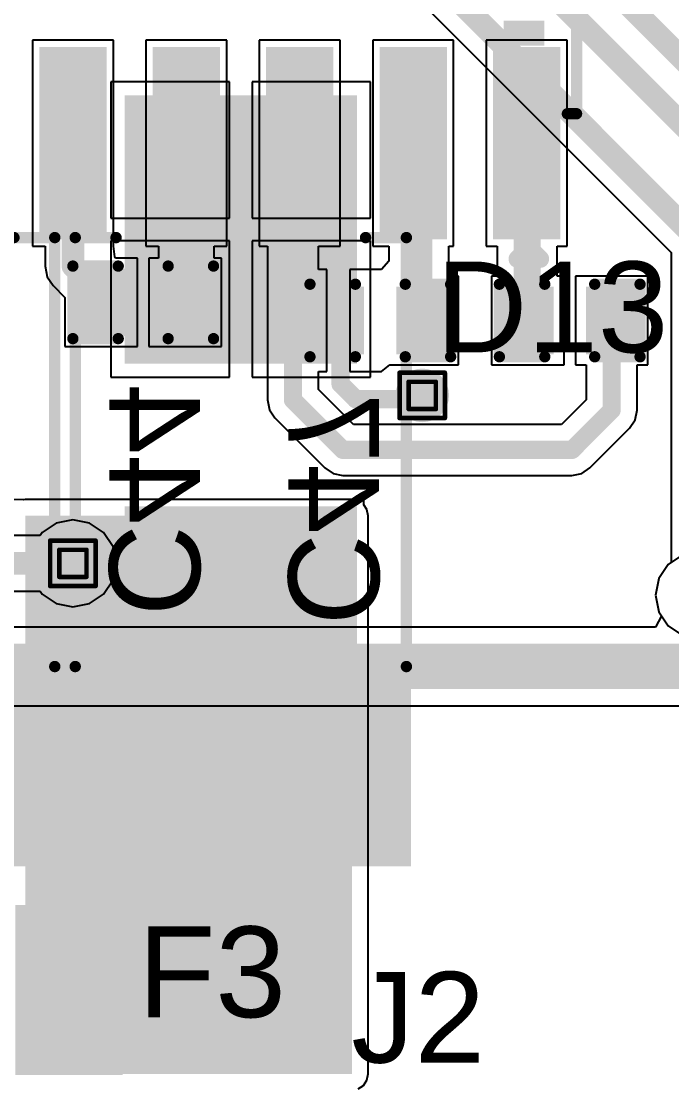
# Model space of a CAD drawing. Header units: inches. Extents: x -8 to 210, y -39 to 109.
# Drawn here: x 25.2 to 32.49, y 12.06 to 23.97 of the extents above; entities that cross this region are included whole.
import ezdxf

# ---------------------------------------------------------------- set-up
doc = ezdxf.new("R2010")
doc.units = ezdxf.units.IN
for name, color, linetype in [('Bottom Layer', 5, 'Continuous'), ('Bottom Overlay', 54, 'Continuous'), ('Bottom Paste', 16, 'Continuous'), ('Bottom Solder', 6, 'Continuous'), ('Drill Drawing', 1, 'Continuous'), ('Top Layer', 1, 'Continuous'), ('Top Overlay', 2, 'Continuous'), ('Top Paste', 8, 'Continuous'), ('Top Solder', 216, 'Continuous'), ('Via Holes', 16, 'Continuous')]:
    doc.layers.add(name, color=color, linetype=linetype)
doc.styles.add('Arial', font='', dxfattribs={"height": 0.2})
doc.styles.get('Arial').set_extended_font_data('Arial')

# ---------------------------------------------------------------- blocks, each defined once
blk = doc.blocks.new('SOIC_16_B_15')
at = {"layer": 'Bottom Layer'}
for points in [[(-3.385, 4.72), (-1.435, 4.72), (-1.435, 4.17), (-3.385, 4.17)], [(1.435, 4.72), (3.385, 4.72), (3.385, 4.17), (1.435, 4.17)], [(-3.385, 3.45), (-1.435, 3.45), (-1.435, 2.9), (-3.385, 2.9)], [(1.435, 3.45), (3.385, 3.45), (3.385, 2.9), (1.435, 2.9)], [(-3.385, 2.18), (-1.435, 2.18), (-1.435, 1.63), (-3.385, 1.63)], [(1.435, 2.18), (3.385, 2.18), (3.385, 1.63), (1.435, 1.63)], [(-3.385, 0.91), (-1.435, 0.91), (-1.435, 0.36), (-3.385, 0.36)], [(1.435, 0.91), (3.385, 0.91), (3.385, 0.36), (1.435, 0.36)], [(-3.385, -0.36), (-1.435, -0.36), (-1.435, -0.91), (-3.385, -0.91)], [(1.435, -0.36), (3.385, -0.36), (3.385, -0.91), (1.435, -0.91)], [(-3.385, -1.63), (-1.435, -1.63), (-1.435, -2.18), (-3.385, -2.18)], [(1.435, -1.63), (3.385, -1.63), (3.385, -2.18), (1.435, -2.18)], [(-3.385, -2.9), (-1.435, -2.9), (-1.435, -3.45), (-3.385, -3.45)], [(1.435, -2.9), (3.385, -2.9), (3.385, -3.45), (1.435, -3.45)], [(-3.385, -4.17), (-1.435, -4.17), (-1.435, -4.72), (-3.385, -4.72)], [(1.435, -4.17), (3.385, -4.17), (3.385, -4.72), (1.435, -4.72)]]:
    blk.add_hatch(color=5, dxfattribs=at).paths.add_polyline_path(points)
at = {"layer": 'Bottom Overlay'}
blk.add_hatch(color=54, dxfattribs=at).paths.add_polyline_path([(-1.317, -4.645), (-1.038, -4.645), (-1.038, -4.188), (-1.317, -4.188)])
at = {"layer": 'Bottom Paste'}
for points in [[(-3.385, 4.72), (-1.435, 4.72), (-1.435, 4.17), (-3.385, 4.17)], [(1.435, 4.72), (3.385, 4.72), (3.385, 4.17), (1.435, 4.17)], [(-3.385, 3.45), (-1.435, 3.45), (-1.435, 2.9), (-3.385, 2.9)], [(1.435, 3.45), (3.385, 3.45), (3.385, 2.9), (1.435, 2.9)], [(-3.385, 2.18), (-1.435, 2.18), (-1.435, 1.63), (-3.385, 1.63)], [(1.435, 2.18), (3.385, 2.18), (3.385, 1.63), (1.435, 1.63)], [(-3.385, 0.91), (-1.435, 0.91), (-1.435, 0.36), (-3.385, 0.36)], [(1.435, 0.91), (3.385, 0.91), (3.385, 0.36), (1.435, 0.36)], [(-3.385, -0.36), (-1.435, -0.36), (-1.435, -0.91), (-3.385, -0.91)], [(1.435, -0.36), (3.385, -0.36), (3.385, -0.91), (1.435, -0.91)], [(-3.385, -1.63), (-1.435, -1.63), (-1.435, -2.18), (-3.385, -2.18)], [(1.435, -1.63), (3.385, -1.63), (3.385, -2.18), (1.435, -2.18)], [(-3.385, -2.9), (-1.435, -2.9), (-1.435, -3.45), (-3.385, -3.45)], [(1.435, -2.9), (3.385, -2.9), (3.385, -3.45), (1.435, -3.45)], [(-3.385, -4.17), (-1.435, -4.17), (-1.435, -4.72), (-3.385, -4.72)], [(1.435, -4.17), (3.385, -4.17), (3.385, -4.72), (1.435, -4.72)]]:
    blk.add_hatch(color=16, dxfattribs=at).paths.add_polyline_path(points)
at = {"layer": 'Bottom Solder'}
for points in [[(-3.487, 4.822), (-1.333, 4.822), (-1.333, 4.068), (-3.487, 4.068)], [(1.333, 4.822), (3.487, 4.822), (3.487, 4.068), (1.333, 4.068)], [(-3.487, 3.552), (-1.333, 3.552), (-1.333, 2.798), (-3.487, 2.798)], [(1.333, 3.552), (3.487, 3.552), (3.487, 2.798), (1.333, 2.798)], [(-3.487, 2.282), (-1.333, 2.282), (-1.333, 1.528), (-3.487, 1.528)], [(1.333, 2.282), (3.487, 2.282), (3.487, 1.528), (1.333, 1.528)], [(-3.487, 1.012), (-1.333, 1.012), (-1.333, 0.258), (-3.487, 0.258)], [(1.333, 1.012), (3.487, 1.012), (3.487, 0.258), (1.333, 0.258)], [(-3.487, -0.258), (-1.333, -0.258), (-1.333, -1.012), (-3.487, -1.012)], [(1.333, -0.258), (3.487, -0.258), (3.487, -1.012), (1.333, -1.012)], [(-3.487, -1.528), (-1.333, -1.528), (-1.333, -2.282), (-3.487, -2.282)], [(1.333, -1.528), (3.487, -1.528), (3.487, -2.282), (1.333, -2.282)], [(-3.487, -2.798), (-1.333, -2.798), (-1.333, -3.552), (-3.487, -3.552)], [(1.333, -2.798), (3.487, -2.798), (3.487, -3.552), (1.333, -3.552)], [(-3.487, -4.068), (-1.333, -4.068), (-1.333, -4.822), (-3.487, -4.822)], [(1.333, -4.068), (3.487, -4.068), (3.487, -4.822), (1.333, -4.822)]]:
    blk.add_hatch(color=6, dxfattribs=at).paths.add_polyline_path(points)
at = {"layer": 'Bottom Overlay'}
for points in [[(-2.08, 5.004, 0.127, 0.127, 0), (1.959, 5.004, 0.127, 0.127, 0)], [(-2.08, 5.004, 0.127, 0.127, 0), (-2.08, 4.902, 0.127, 0.127, 0)], [(1.964, 5.002, 0.127, 0.127, 0), (1.964, 4.902, 0.127, 0.127, 0)], [(-3.705, -4.343, 0.2, 0.2, 0), (-3.705, -4.597, 0.2, 0.2, 0)], [(-3.705, -4.343, 0.2, 0.2, 0), (-3.578, -4.47, 0.2, 0.2, 0)], [(-3.578, -4.47, 0.2, 0.2, 0), (-3.705, -4.597, 0.2, 0.2, 0)], [(-2.08, -4.902, 0.127, 0.127, 0), (-2.08, -5.004, 0.127, 0.127, 0)], [(1.964, -4.902, 0.127, 0.127, 0), (1.964, -5.002, 0.127, 0.127, 0)], [(-2.08, -5.004, 0.127, 0.127, 0), (1.959, -5.004, 0.127, 0.127, 0)]]:
    blk.add_lwpolyline(points, format="xyseb", dxfattribs=at)
for points in [[(-2.112, 5.004, 0.0635, 0.0635, 1), (-2.048, 5.004, 0.0635, 0.0635, 1)], [(-2.112, 5.004, 0.0635, 0.0635, 1), (-2.048, 5.004, 0.0635, 0.0635, 1)], [(1.927, 5.004, 0.0635, 0.0635, 1), (1.991, 5.004, 0.0635, 0.0635, 1)], [(1.932, 5.002, 0.0635, 0.0635, 1), (1.996, 5.002, 0.0635, 0.0635, 1)], [(-2.112, 4.902, 0.0635, 0.0635, 1), (-2.048, 4.902, 0.0635, 0.0635, 1)], [(1.932, 4.902, 0.0635, 0.0635, 1), (1.996, 4.902, 0.0635, 0.0635, 1)], [(-3.755, -4.343, 0.1, 0.1, 1), (-3.655, -4.343, 0.1, 0.1, 1)], [(-3.755, -4.343, 0.1, 0.1, 1), (-3.655, -4.343, 0.1, 0.1, 1)], [(-3.628, -4.47, 0.1, 0.1, 1), (-3.528, -4.47, 0.1, 0.1, 1)], [(-3.628, -4.47, 0.1, 0.1, 1), (-3.528, -4.47, 0.1, 0.1, 1)], [(-3.755, -4.597, 0.1, 0.1, 1), (-3.655, -4.597, 0.1, 0.1, 1)], [(-3.755, -4.597, 0.1, 0.1, 1), (-3.655, -4.597, 0.1, 0.1, 1)], [(-2.112, -4.902, 0.0635, 0.0635, 1), (-2.048, -4.902, 0.0635, 0.0635, 1)], [(1.932, -4.902, 0.0635, 0.0635, 1), (1.996, -4.902, 0.0635, 0.0635, 1)], [(-2.112, -5.004, 0.0635, 0.0635, 1), (-2.048, -5.004, 0.0635, 0.0635, 1)], [(-2.112, -5.004, 0.0635, 0.0635, 1), (-2.048, -5.004, 0.0635, 0.0635, 1)], [(1.927, -5.004, 0.0635, 0.0635, 1), (1.991, -5.004, 0.0635, 0.0635, 1)], [(1.932, -5.002, 0.0635, 0.0635, 1), (1.996, -5.002, 0.0635, 0.0635, 1)]]:
    blk.add_lwpolyline(points, format="xyseb", close=True, dxfattribs=at)
blk = doc.blocks.new('F____0805_96')
at = {"layer": 'Top Layer'}
for points in [[(-0.6, -0.85), (-1.6, -0.85), (-1.6, 0.85), (-0.6, 0.85)], [(1.6, -0.85), (0.6, -0.85), (0.6, 0.85), (1.6, 0.85)]]:
    blk.add_hatch(color=1, dxfattribs=at).paths.add_polyline_path(points)
at = {"layer": 'Top Paste'}
for points in [[(-0.6, -0.85), (-1.6, -0.85), (-1.6, 0.85), (-0.6, 0.85)], [(1.6, -0.85), (0.6, -0.85), (0.6, 0.85), (1.6, 0.85)]]:
    blk.add_hatch(color=8, dxfattribs=at).paths.add_polyline_path(points)
at = {"layer": 'Top Solder'}
for points in [[(-0.498, -0.952), (-1.702, -0.952), (-1.702, 0.952), (-0.498, 0.952)], [(1.702, -0.952), (0.498, -0.952), (0.498, 0.952), (1.702, 0.952)]]:
    blk.add_hatch(color=216, dxfattribs=at).paths.add_polyline_path(points)
at = {"layer": 'Top Overlay'}
for points in [[(-0.406, 0.813, 0.127, 0.127, 0), (0.406, 0.813, 0.127, 0.127, 0)], [(-0.406, -0.813, 0.127, 0.127, 0), (0.406, -0.813, 0.127, 0.127, 0)]]:
    blk.add_lwpolyline(points, format="xyseb", dxfattribs=at)
for points in [[(-0.438, 0.813, 0.0635, 0.0635, 1), (-0.375, 0.813, 0.0635, 0.0635, 1)], [(0.375, 0.813, 0.0635, 0.0635, 1), (0.438, 0.813, 0.0635, 0.0635, 1)], [(-0.438, -0.813, 0.0635, 0.0635, 1), (-0.375, -0.813, 0.0635, 0.0635, 1)], [(0.375, -0.813, 0.0635, 0.0635, 1), (0.438, -0.813, 0.0635, 0.0635, 1)]]:
    blk.add_lwpolyline(points, format="xyseb", close=True, dxfattribs=at)
blk = doc.blocks.new('SMB__99')
at = {"layer": 'Top Layer'}
for points in [[(-3.7, -1.2), (-3.7, 1.2), (-0.9, 1.2), (-0.9, -1.2)], [(0.9, -1.2), (0.9, 1.2), (3.7, 1.2), (3.7, -1.2)]]:
    blk.add_hatch(color=1, dxfattribs=at).paths.add_polyline_path(points)
at = {"layer": 'Top Overlay'}
for points in [[(2.591, 1.245), (4.826, 1.245), (4.826, 1.905), (2.591, 1.905)], [(3.734, -1.651), (4.826, -1.651), (4.826, 1.346), (3.734, 1.346)], [(2.591, -1.905), (4.826, -1.905), (4.826, -1.245), (2.591, -1.245)]]:
    blk.add_hatch(color=2, dxfattribs=at).paths.add_polyline_path(points)
at = {"layer": 'Top Paste'}
for points in [[(-3.7, -1.2), (-3.7, 1.2), (-0.9, 1.2), (-0.9, -1.2)], [(0.9, -1.2), (0.9, 1.2), (3.7, 1.2), (3.7, -1.2)]]:
    blk.add_hatch(color=8, dxfattribs=at).paths.add_polyline_path(points)
at = {"layer": 'Top Solder'}
for points in [[(-3.802, -1.302), (-3.802, 1.302), (-0.798, 1.302), (-0.798, -1.302)], [(0.798, -1.302), (0.798, 1.302), (3.802, 1.302), (3.802, -1.302)]]:
    blk.add_hatch(color=216, dxfattribs=at).paths.add_polyline_path(points)
at = {"layer": 'Top Overlay'}
for points in [[(-2.21, 1.397, 0.127, 0.127, 0), (-2.21, 1.854, 0.127, 0.127, 0)], [(2.591, 1.854, 0.127, 0.127, 0), (-2.21, 1.854, 0.127, 0.127, 0)], [(-2.21, -1.854, 0.127, 0.127, 0), (-2.21, -1.397, 0.127, 0.127, 0)], [(2.591, -1.854, 0.127, 0.127, 0), (-2.21, -1.854, 0.127, 0.127, 0)]]:
    blk.add_lwpolyline(points, format="xyseb", dxfattribs=at)
for points in [[(-2.242, 1.854, 0.0635, 0.0635, 1), (-2.178, 1.854, 0.0635, 0.0635, 1)], [(-2.242, 1.854, 0.0635, 0.0635, 1), (-2.178, 1.854, 0.0635, 0.0635, 1)], [(2.559, 1.854, 0.0635, 0.0635, 1), (2.623, 1.854, 0.0635, 0.0635, 1)], [(-2.242, 1.397, 0.0635, 0.0635, 1), (-2.178, 1.397, 0.0635, 0.0635, 1)], [(-2.242, -1.397, 0.0635, 0.0635, 1), (-2.178, -1.397, 0.0635, 0.0635, 1)], [(-2.242, -1.854, 0.0635, 0.0635, 1), (-2.178, -1.854, 0.0635, 0.0635, 1)], [(-2.242, -1.854, 0.0635, 0.0635, 1), (-2.178, -1.854, 0.0635, 0.0635, 1)], [(2.559, -1.854, 0.0635, 0.0635, 1), (2.623, -1.854, 0.0635, 0.0635, 1)]]:
    blk.add_lwpolyline(points, format="xyseb", close=True, dxfattribs=at)
blk = doc.blocks.new('SMB__100')
at = {"layer": 'Top Layer'}
for points in [[(-3.7, -1.2), (-3.7, 1.2), (-0.9, 1.2), (-0.9, -1.2)], [(0.9, -1.2), (0.9, 1.2), (3.7, 1.2), (3.7, -1.2)]]:
    blk.add_hatch(color=1, dxfattribs=at).paths.add_polyline_path(points)
at = {"layer": 'Top Overlay'}
for points in [[(2.591, 1.245), (4.826, 1.245), (4.826, 1.905), (2.591, 1.905)], [(3.734, -1.651), (4.826, -1.651), (4.826, 1.346), (3.734, 1.346)], [(2.591, -1.905), (4.826, -1.905), (4.826, -1.245), (2.591, -1.245)]]:
    blk.add_hatch(color=2, dxfattribs=at).paths.add_polyline_path(points)
at = {"layer": 'Top Paste'}
for points in [[(-3.7, -1.2), (-3.7, 1.2), (-0.9, 1.2), (-0.9, -1.2)], [(0.9, -1.2), (0.9, 1.2), (3.7, 1.2), (3.7, -1.2)]]:
    blk.add_hatch(color=8, dxfattribs=at).paths.add_polyline_path(points)
at = {"layer": 'Top Solder'}
for points in [[(-3.802, -1.302), (-3.802, 1.302), (-0.798, 1.302), (-0.798, -1.302)], [(0.798, -1.302), (0.798, 1.302), (3.802, 1.302), (3.802, -1.302)]]:
    blk.add_hatch(color=216, dxfattribs=at).paths.add_polyline_path(points)
at = {"layer": 'Top Overlay'}
for points in [[(-2.21, 1.397, 0.127, 0.127, 0), (-2.21, 1.854, 0.127, 0.127, 0)], [(2.591, 1.854, 0.127, 0.127, 0), (-2.21, 1.854, 0.127, 0.127, 0)], [(-2.21, -1.854, 0.127, 0.127, 0), (-2.21, -1.397, 0.127, 0.127, 0)], [(2.591, -1.854, 0.127, 0.127, 0), (-2.21, -1.854, 0.127, 0.127, 0)]]:
    blk.add_lwpolyline(points, format="xyseb", dxfattribs=at)
for points in [[(-2.242, 1.854, 0.0635, 0.0635, 1), (-2.178, 1.854, 0.0635, 0.0635, 1)], [(-2.242, 1.854, 0.0635, 0.0635, 1), (-2.178, 1.854, 0.0635, 0.0635, 1)], [(2.559, 1.854, 0.0635, 0.0635, 1), (2.623, 1.854, 0.0635, 0.0635, 1)], [(-2.242, 1.397, 0.0635, 0.0635, 1), (-2.178, 1.397, 0.0635, 0.0635, 1)], [(-2.242, -1.397, 0.0635, 0.0635, 1), (-2.178, -1.397, 0.0635, 0.0635, 1)], [(-2.242, -1.854, 0.0635, 0.0635, 1), (-2.178, -1.854, 0.0635, 0.0635, 1)], [(-2.242, -1.854, 0.0635, 0.0635, 1), (-2.178, -1.854, 0.0635, 0.0635, 1)], [(2.559, -1.854, 0.0635, 0.0635, 1), (2.623, -1.854, 0.0635, 0.0635, 1)]]:
    blk.add_lwpolyline(points, format="xyseb", close=True, dxfattribs=at)
blk = doc.blocks.new('C___0402_B_113')
at = {"layer": 'Bottom Layer'}
for points in [[(-0.241, 0.318), (-0.241, -0.318), (-0.699, -0.318), (-0.699, 0.318)], [(0.699, 0.318), (0.699, -0.318), (0.241, -0.318), (0.241, 0.318)]]:
    blk.add_hatch(color=5, dxfattribs=at).paths.add_polyline_path(points)
at = {"layer": 'Bottom Paste'}
for points in [[(-0.241, 0.318), (-0.241, -0.318), (-0.699, -0.318), (-0.699, 0.318)], [(0.699, 0.318), (0.699, -0.318), (0.241, -0.318), (0.241, 0.318)]]:
    blk.add_hatch(color=16, dxfattribs=at).paths.add_polyline_path(points)
at = {"layer": 'Bottom Solder'}
for points in [[(-0.181, 0.377), (-0.181, -0.377), (-0.758, -0.377), (-0.758, 0.377)], [(0.758, 0.377), (0.758, -0.377), (0.181, -0.377), (0.181, 0.377)]]:
    blk.add_hatch(color=6, dxfattribs=at).paths.add_polyline_path(points)
at = {"layer": 'Bottom Overlay'}
for points in [[(-0.279, 0.406, 0.127, 0.127, 0), (-0.787, 0.406, 0.127, 0.127, 0)], [(-0.787, 0.406, 0.127, 0.127, 0), (-0.787, -0.406, 0.127, 0.127, 0)], [(0.787, 0.406, 0.127, 0.127, 0), (0.279, 0.406, 0.127, 0.127, 0)], [(0.787, 0.406, 0.127, 0.127, 0), (0.787, -0.406, 0.127, 0.127, 0)], [(-0.279, -0.406, 0.127, 0.127, 0), (-0.787, -0.406, 0.127, 0.127, 0)], [(0.787, -0.406, 0.127, 0.127, 0), (0.279, -0.406, 0.127, 0.127, 0)]]:
    blk.add_lwpolyline(points, format="xyseb", dxfattribs=at)
for points in [[(-0.819, 0.406, 0.0635, 0.0635, 1), (-0.756, 0.406, 0.0635, 0.0635, 1)], [(-0.819, 0.406, 0.0635, 0.0635, 1), (-0.756, 0.406, 0.0635, 0.0635, 1)], [(-0.311, 0.406, 0.0635, 0.0635, 1), (-0.248, 0.406, 0.0635, 0.0635, 1)], [(0.248, 0.406, 0.0635, 0.0635, 1), (0.311, 0.406, 0.0635, 0.0635, 1)], [(0.756, 0.406, 0.0635, 0.0635, 1), (0.819, 0.406, 0.0635, 0.0635, 1)], [(0.756, 0.406, 0.0635, 0.0635, 1), (0.819, 0.406, 0.0635, 0.0635, 1)], [(-0.819, -0.406, 0.0635, 0.0635, 1), (-0.756, -0.406, 0.0635, 0.0635, 1)], [(-0.819, -0.406, 0.0635, 0.0635, 1), (-0.756, -0.406, 0.0635, 0.0635, 1)], [(-0.311, -0.406, 0.0635, 0.0635, 1), (-0.248, -0.406, 0.0635, 0.0635, 1)], [(0.248, -0.406, 0.0635, 0.0635, 1), (0.311, -0.406, 0.0635, 0.0635, 1)], [(0.756, -0.406, 0.0635, 0.0635, 1), (0.819, -0.406, 0.0635, 0.0635, 1)], [(0.756, -0.406, 0.0635, 0.0635, 1), (0.819, -0.406, 0.0635, 0.0635, 1)]]:
    blk.add_lwpolyline(points, format="xyseb", close=True, dxfattribs=at)
blk = doc.blocks.new('C___0402_B_115')
at = {"layer": 'Bottom Layer'}
for points in [[(-0.241, 0.317), (-0.241, -0.318), (-0.699, -0.318), (-0.699, 0.317)], [(0.699, 0.317), (0.699, -0.318), (0.241, -0.318), (0.241, 0.317)]]:
    blk.add_hatch(color=5, dxfattribs=at).paths.add_polyline_path(points)
at = {"layer": 'Bottom Paste'}
for points in [[(-0.241, 0.317), (-0.241, -0.318), (-0.699, -0.318), (-0.699, 0.317)], [(0.699, 0.317), (0.699, -0.318), (0.241, -0.318), (0.241, 0.317)]]:
    blk.add_hatch(color=16, dxfattribs=at).paths.add_polyline_path(points)
at = {"layer": 'Bottom Solder'}
for points in [[(-0.181, 0.377), (-0.181, -0.377), (-0.758, -0.377), (-0.758, 0.377)], [(0.758, 0.377), (0.758, -0.377), (0.181, -0.377), (0.181, 0.377)]]:
    blk.add_hatch(color=6, dxfattribs=at).paths.add_polyline_path(points)
at = {"layer": 'Bottom Overlay'}
for points in [[(-0.787, -0.406, 0.127, 0.127, 0), (-0.787, 0.406, 0.127, 0.127, 0)], [(-0.787, 0.406, 0.127, 0.127, 0), (-0.279, 0.406, 0.127, 0.127, 0)], [(0.279, 0.406, 0.127, 0.127, 0), (0.787, 0.406, 0.127, 0.127, 0)], [(0.787, -0.406, 0.127, 0.127, 0), (0.787, 0.406, 0.127, 0.127, 0)], [(-0.787, -0.406, 0.127, 0.127, 0), (-0.279, -0.406, 0.127, 0.127, 0)], [(0.279, -0.406, 0.127, 0.127, 0), (0.787, -0.406, 0.127, 0.127, 0)]]:
    blk.add_lwpolyline(points, format="xyseb", dxfattribs=at)
for points in [[(-0.819, 0.406, 0.0635, 0.0635, 1), (-0.756, 0.406, 0.0635, 0.0635, 1)], [(-0.819, 0.406, 0.0635, 0.0635, 1), (-0.756, 0.406, 0.0635, 0.0635, 1)], [(-0.311, 0.406, 0.0635, 0.0635, 1), (-0.248, 0.406, 0.0635, 0.0635, 1)], [(0.248, 0.406, 0.0635, 0.0635, 1), (0.311, 0.406, 0.0635, 0.0635, 1)], [(0.756, 0.406, 0.0635, 0.0635, 1), (0.819, 0.406, 0.0635, 0.0635, 1)], [(0.756, 0.406, 0.0635, 0.0635, 1), (0.819, 0.406, 0.0635, 0.0635, 1)], [(-0.819, -0.406, 0.0635, 0.0635, 1), (-0.756, -0.406, 0.0635, 0.0635, 1)], [(-0.819, -0.406, 0.0635, 0.0635, 1), (-0.756, -0.406, 0.0635, 0.0635, 1)], [(-0.311, -0.406, 0.0635, 0.0635, 1), (-0.248, -0.406, 0.0635, 0.0635, 1)], [(0.248, -0.406, 0.0635, 0.0635, 1), (0.311, -0.406, 0.0635, 0.0635, 1)], [(0.756, -0.406, 0.0635, 0.0635, 1), (0.819, -0.406, 0.0635, 0.0635, 1)], [(0.756, -0.406, 0.0635, 0.0635, 1), (0.819, -0.406, 0.0635, 0.0635, 1)]]:
    blk.add_lwpolyline(points, format="xyseb", close=True, dxfattribs=at)
blk = doc.blocks.new('C___0402_B_116')
at = {"layer": 'Bottom Layer'}
for points in [[(-0.241, 0.318), (-0.241, -0.318), (-0.699, -0.318), (-0.699, 0.318)], [(0.699, 0.318), (0.699, -0.318), (0.241, -0.318), (0.241, 0.318)]]:
    blk.add_hatch(color=5, dxfattribs=at).paths.add_polyline_path(points)
at = {"layer": 'Bottom Paste'}
for points in [[(-0.241, 0.318), (-0.241, -0.318), (-0.699, -0.318), (-0.699, 0.318)], [(0.699, 0.318), (0.699, -0.318), (0.241, -0.318), (0.241, 0.318)]]:
    blk.add_hatch(color=16, dxfattribs=at).paths.add_polyline_path(points)
at = {"layer": 'Bottom Solder'}
for points in [[(-0.181, 0.377), (-0.181, -0.377), (-0.758, -0.377), (-0.758, 0.377)], [(0.758, 0.377), (0.758, -0.377), (0.181, -0.377), (0.181, 0.377)]]:
    blk.add_hatch(color=6, dxfattribs=at).paths.add_polyline_path(points)
at = {"layer": 'Bottom Overlay'}
for points in [[(-0.279, 0.406, 0.127, 0.127, 0), (-0.787, 0.406, 0.127, 0.127, 0)], [(-0.787, 0.406, 0.127, 0.127, 0), (-0.787, -0.406, 0.127, 0.127, 0)], [(0.787, 0.406, 0.127, 0.127, 0), (0.279, 0.406, 0.127, 0.127, 0)], [(0.787, 0.406, 0.127, 0.127, 0), (0.787, -0.406, 0.127, 0.127, 0)], [(-0.279, -0.406, 0.127, 0.127, 0), (-0.787, -0.406, 0.127, 0.127, 0)], [(0.787, -0.406, 0.127, 0.127, 0), (0.279, -0.406, 0.127, 0.127, 0)]]:
    blk.add_lwpolyline(points, format="xyseb", dxfattribs=at)
for points in [[(-0.819, 0.406, 0.0635, 0.0635, 1), (-0.756, 0.406, 0.0635, 0.0635, 1)], [(-0.819, 0.406, 0.0635, 0.0635, 1), (-0.756, 0.406, 0.0635, 0.0635, 1)], [(-0.311, 0.406, 0.0635, 0.0635, 1), (-0.248, 0.406, 0.0635, 0.0635, 1)], [(0.248, 0.406, 0.0635, 0.0635, 1), (0.311, 0.406, 0.0635, 0.0635, 1)], [(0.756, 0.406, 0.0635, 0.0635, 1), (0.819, 0.406, 0.0635, 0.0635, 1)], [(0.756, 0.406, 0.0635, 0.0635, 1), (0.819, 0.406, 0.0635, 0.0635, 1)], [(-0.819, -0.406, 0.0635, 0.0635, 1), (-0.756, -0.406, 0.0635, 0.0635, 1)], [(-0.819, -0.406, 0.0635, 0.0635, 1), (-0.756, -0.406, 0.0635, 0.0635, 1)], [(-0.311, -0.406, 0.0635, 0.0635, 1), (-0.248, -0.406, 0.0635, 0.0635, 1)], [(0.248, -0.406, 0.0635, 0.0635, 1), (0.311, -0.406, 0.0635, 0.0635, 1)], [(0.756, -0.406, 0.0635, 0.0635, 1), (0.819, -0.406, 0.0635, 0.0635, 1)], [(0.756, -0.406, 0.0635, 0.0635, 1), (0.819, -0.406, 0.0635, 0.0635, 1)]]:
    blk.add_lwpolyline(points, format="xyseb", close=True, dxfattribs=at)

msp = doc.modelspace()

# ---------------------------------------------------------------- hatches: boundary and pattern name
at = {"layer": 'Bottom Layer'}
h = msp.add_hatch(color=5, dxfattribs=at)
edge = h.paths.add_edge_path()
edge.add_arc((29.693, 19.787), 0.3, 0, 360)
h = msp.add_hatch(color=5, dxfattribs=at)
edge = h.paths.add_edge_path()
edge.add_arc((25.781, 17.907), 0.3, 0, 360)
at = {"layer": 'Top Layer'}
h = msp.add_hatch(color=1, dxfattribs=at)
edge = h.paths.add_edge_path()
edge.add_arc((29.693, 19.787), 0.3, 0, 360)
msp.add_hatch(color=1, dxfattribs=at).paths.add_polyline_path([(25.248, 12.192), (28.905, 12.192), (28.905, 18.44), (25.248, 18.44)])
h = msp.add_hatch(color=1, dxfattribs=at)
edge = h.paths.add_edge_path()
edge.add_arc((25.781, 17.907), 0.3, 0, 360)
at = {"layer": 'Via Holes'}
h = msp.add_hatch(color=7, dxfattribs=at)
edge = h.paths.add_edge_path()
edge.add_arc((29.693, 19.787), 0.15, 0, 360)
h = msp.add_hatch(color=7, dxfattribs=at)
edge = h.paths.add_edge_path()
edge.add_arc((25.781, 17.907), 0.15, 0, 360)

# ---------------------------------------------------------------- linework, layer by layer
at = {"layer": 'Bottom Layer'}
for p, q in [((26.234, 23.762), (25.328, 23.762)), ((25.328, 23.762), (25.328, 21.456)), ((26.234, 21.456), (26.234, 23.762)), ((27.504, 23.762), (26.598, 23.762)), ((26.598, 23.762), (26.598, 21.456)), ((27.504, 21.456), (27.504, 23.762)), ((28.774, 23.762), (27.868, 23.762)), ((27.868, 23.762), (27.868, 21.456)), ((28.774, 21.456), (28.774, 23.762)), ((30.044, 23.762), (29.138, 23.762)), ((29.138, 23.762), (29.138, 21.456)), ((30.044, 21.456), (30.044, 23.762)), ((31.314, 23.762), (30.408, 23.762)), ((30.408, 23.762), (30.408, 21.456)), ((31.314, 21.456), (31.314, 23.762)), ((25.328, 21.456), (25.47, 21.456)), ((25.47, 21.456), (25.47, 21.234)), ((26.25, 21.336), (26.234, 21.456)), ((26.234, 21.456), (26.234, 21.456)), ((26.598, 21.456), (26.74, 21.456)), ((26.74, 21.456), (26.74, 21.323)), ((27.362, 21.323), (27.362, 21.456)), ((27.362, 21.456), (27.504, 21.456)), ((27.868, 21.456), (27.96, 21.456)), ((27.96, 21.456), (27.96, 19.736)), ((28.53, 21.196), (28.53, 21.456)), ((28.53, 21.456), (28.774, 21.456)), ((29.138, 21.456), (29.318, 21.456)), ((29.318, 21.456), (29.318, 21.289)), ((29.991, 21.12), (29.991, 21.456)), ((29.991, 21.456), (30.044, 21.456)), ((30.408, 21.456), (30.531, 21.456)), ((30.531, 21.456), (30.531, 21.12)), ((31.204, 21.12), (31.204, 21.456)), ((31.204, 21.456), (31.314, 21.456)), ((26.259, 21.323), (26.25, 21.336)), ((25.47, 21.234), (25.494, 21.115)), ((26.505, 21.323), (26.259, 21.323)), ((26.505, 20.333), (26.505, 21.323)), ((26.74, 21.323), (26.632, 21.323)), ((26.632, 21.323), (26.632, 20.333)), ((27.445, 21.323), (27.362, 21.323)), ((27.445, 20.333), (27.445, 21.323)), ((29.318, 21.289), (29.235, 21.196)), ((25.494, 21.115), (25.561, 21.015)), ((28.626, 21.196), (28.53, 21.196)), ((28.626, 20.625), (28.626, 21.196)), ((29.191, 21.196), (28.88, 21.196)), ((28.88, 21.196), (28.88, 20.625)), ((29.235, 21.196), (29.191, 21.196)), ((30.099, 21.12), (29.991, 21.12)), ((30.099, 20.129), (30.099, 21.12)), ((30.531, 21.12), (30.467, 21.12)), ((30.467, 21.12), (30.467, 20.129)), ((31.28, 21.12), (31.204, 21.12)), ((31.28, 20.129), (31.28, 21.12)), ((32.22, 21.12), (31.407, 21.12)), ((31.407, 21.12), (31.407, 20.129)), ((32.22, 20.129), (32.22, 21.12)), ((25.561, 21.015), (25.692, 20.884)), ((25.692, 20.884), (25.692, 20.333)), ((28.626, 20.053), (28.626, 20.625)), ((28.88, 20.625), (28.88, 20.053)), ((25.692, 20.333), (26.505, 20.333)), ((26.632, 20.333), (27.445, 20.333)), ((28.53, 19.854), (28.53, 20.053)), ((28.53, 20.053), (28.626, 20.053)), ((28.88, 20.053), (29.235, 20.053)), ((29.235, 20.053), (29.331, 20.129)), ((29.331, 20.129), (29.362, 20.129)), ((29.362, 20.129), (30.099, 20.129)), ((30.467, 20.129), (31.28, 20.129)), ((31.407, 20.129), (31.529, 20.129)), ((31.529, 20.129), (31.529, 19.739)), ((32.098, 19.622), (32.098, 20.129)), ((32.098, 20.129), (32.22, 20.129)), ((28.922, 19.462), (28.53, 19.854)), ((27.96, 19.736), (27.96, 19.736)), ((27.96, 19.736), (27.982, 19.627)), ((31.529, 19.739), (31.251, 19.462)), ((27.982, 19.627), (28.043, 19.534)), ((32.077, 19.512), (32.098, 19.622)), ((28.043, 19.534), (28.602, 18.976)), ((31.251, 19.462), (28.922, 19.462)), ((31.57, 18.976), (32.015, 19.42)), ((32.015, 19.42), (32.077, 19.512)), ((32.015, 19.42), (32.015, 19.42)), ((28.602, 18.976), (28.602, 18.976)), ((28.602, 18.976), (28.695, 18.914)), ((31.478, 18.914), (31.57, 18.976)), ((28.695, 18.914), (28.804, 18.892)), ((28.804, 18.892), (31.369, 18.892)), ((31.369, 18.892), (31.478, 18.914)), ((31.369, 18.892), (31.369, 18.892)), ((25.595, 18.357), (25.437, 18.251)), ((25.781, 18.394), (25.595, 18.357)), ((25.967, 18.357), (25.781, 18.394)), ((26.125, 18.251), (25.967, 18.357)), ((25.437, 18.251), (25.414, 18.218)), ((26.231, 18.093), (26.125, 18.251)), ((25.414, 18.218), (23.45, 18.218)), ((26.268, 17.907), (26.231, 18.093)), ((32.605, 18.001), (32.447, 17.896)), ((26.231, 17.721), (26.268, 17.907)), ((32.447, 17.896), (32.341, 17.738)), ((26.125, 17.563), (26.231, 17.721)), ((32.341, 17.738), (32.304, 17.551)), ((22.631, 17.596), (25.414, 17.596)), ((25.414, 17.596), (25.437, 17.563)), ((25.437, 17.563), (25.595, 17.457)), ((25.967, 17.457), (26.125, 17.563)), ((32.304, 17.551), (32.341, 17.365)), ((25.595, 17.457), (25.781, 17.42)), ((25.781, 17.42), (25.967, 17.457)), ((32.371, 17.32), (32.304, 17.193)), ((32.341, 17.365), (32.371, 17.32)), ((32.304, 17.193), (20.514, 17.193)), ((20.331, 16.312), (36.878, 16.312))]:
    msp.add_line(p, q, dxfattribs=at)
for points in [[(30.861, 22.609, 0.305, 0.305, 0), (30.867, 22.603, 0.305, 0.305, 0)], [(30.867, 20.58, 0.305, 0.305, 0), (30.867, 22.603, 0.305, 0.305, 0)], [(25.781, 21.234, 0.254, 0.254, 0), (25.781, 22.609, 0.254, 0.254, 0)], [(27.051, 21.031, 0.254, 0.254, 0), (27.051, 22.609, 0.254, 0.254, 0)], [(28.245, 22.533, 0.203, 0.203, 0), (28.321, 22.609, 0.203, 0.203, 0)], [(29.591, 22.609, 0.254, 0.254, 0), (29.654, 22.545, 0.254, 0.254, 0)], [(29.654, 20.663, 0.305, 0.305, 0), (29.654, 22.545, 0.305, 0.305, 0)], [(28.245, 19.736, 0.203, 0.203, 0), (28.245, 22.533, 0.203, 0.203, 0)], [(25.781, 21.234, 0.254, 0.254, 0), (26.099, 20.917, 0.254, 0.254, 0)], [(27.026, 21.006, 0.254, 0.254, 0), (27.051, 21.031, 0.254, 0.254, 0)], [(26.099, 20.828, 0.254, 0.254, 0), (26.099, 20.917, 0.254, 0.254, 0)], [(29.654, 20.663, 0.254, 0.254, 0), (29.769, 20.549, 0.254, 0.254, 0)], [(30.861, 20.574, 0.305, 0.305, 0), (30.867, 20.58, 0.305, 0.305, 0)], [(28.778, 19.914, 0.203, 0.203, 0), (28.778, 20.625, 0.203, 0.203, 0)], [(31.814, 19.622, 0.203, 0.203, 0), (31.814, 20.625, 0.203, 0.203, 0)], [(28.778, 19.914, 0.203, 0.203, 0), (28.948, 19.744, 0.203, 0.203, 0)], [(28.245, 19.736, 0.203, 0.203, 0), (28.804, 19.177, 0.203, 0.203, 0)], [(28.948, 19.744, 0.203, 0.203, 0), (29.65, 19.744, 0.203, 0.203, 0)], [(29.65, 19.744, 0.203, 0.203, 0), (29.693, 19.787, 0.203, 0.203, 0)], [(31.369, 19.177, 0.203, 0.203, 0), (31.814, 19.622, 0.203, 0.203, 0)], [(28.804, 19.177, 0.203, 0.203, 0), (31.369, 19.177, 0.203, 0.203, 0)], [(22.631, 17.907, 0.254, 0.254, 0), (25.781, 17.907, 0.254, 0.254, 0)], [(20.331, 16.753, 0.508, 0.508, 0), (37.079, 16.753, 0.508, 0.508, 0)]]:
    msp.add_lwpolyline(points, format="xyseb", dxfattribs=at)
for points in [[(30.785, 22.609, 0.152, 0.152, 1), (30.937, 22.609, 0.152, 0.152, 1)], [(30.791, 22.603, 0.152, 0.152, 1), (30.944, 22.603, 0.152, 0.152, 1)], [(30.791, 22.603, 0.152, 0.152, 1), (30.944, 22.603, 0.152, 0.152, 1)], [(25.718, 22.609, 0.127, 0.127, 1), (25.845, 22.609, 0.127, 0.127, 1)], [(26.988, 22.609, 0.127, 0.127, 1), (27.114, 22.609, 0.127, 0.127, 1)], [(28.27, 22.609, 0.102, 0.102, 1), (28.372, 22.609, 0.102, 0.102, 1)], [(29.527, 22.609, 0.127, 0.127, 1), (29.654, 22.609, 0.127, 0.127, 1)], [(29.578, 22.545, 0.152, 0.152, 1), (29.731, 22.545, 0.152, 0.152, 1)], [(29.591, 22.545, 0.127, 0.127, 1), (29.718, 22.545, 0.127, 0.127, 1)], [(28.194, 22.533, 0.102, 0.102, 1), (28.296, 22.533, 0.102, 0.102, 1)], [(28.194, 22.533, 0.102, 0.102, 1), (28.296, 22.533, 0.102, 0.102, 1)], [(25.718, 21.234, 0.127, 0.127, 1), (25.845, 21.234, 0.127, 0.127, 1)], [(25.718, 21.234, 0.127, 0.127, 1), (25.845, 21.234, 0.127, 0.127, 1)], [(26.962, 21.006, 0.127, 0.127, 1), (27.089, 21.006, 0.127, 0.127, 1)], [(26.988, 21.031, 0.127, 0.127, 1), (27.114, 21.031, 0.127, 0.127, 1)], [(26.988, 21.031, 0.127, 0.127, 1), (27.114, 21.031, 0.127, 0.127, 1)], [(26.035, 20.917, 0.127, 0.127, 1), (26.162, 20.917, 0.127, 0.127, 1)], [(26.035, 20.917, 0.127, 0.127, 1), (26.162, 20.917, 0.127, 0.127, 1)], [(26.035, 20.828, 0.127, 0.127, 1), (26.162, 20.828, 0.127, 0.127, 1)], [(29.578, 20.663, 0.152, 0.152, 1), (29.731, 20.663, 0.152, 0.152, 1)], [(29.591, 20.663, 0.127, 0.127, 1), (29.718, 20.663, 0.127, 0.127, 1)], [(30.791, 20.58, 0.152, 0.152, 1), (30.944, 20.58, 0.152, 0.152, 1)], [(30.791, 20.58, 0.152, 0.152, 1), (30.944, 20.58, 0.152, 0.152, 1)], [(28.727, 20.625, 0.102, 0.102, 1), (28.829, 20.625, 0.102, 0.102, 1)], [(29.705, 20.549, 0.127, 0.127, 1), (29.832, 20.549, 0.127, 0.127, 1)], [(30.785, 20.574, 0.152, 0.152, 1), (30.937, 20.574, 0.152, 0.152, 1)], [(31.763, 20.625, 0.102, 0.102, 1), (31.864, 20.625, 0.102, 0.102, 1)], [(28.727, 19.914, 0.102, 0.102, 1), (28.829, 19.914, 0.102, 0.102, 1)], [(28.727, 19.914, 0.102, 0.102, 1), (28.829, 19.914, 0.102, 0.102, 1)], [(28.194, 19.736, 0.102, 0.102, 1), (28.296, 19.736, 0.102, 0.102, 1)], [(28.194, 19.736, 0.102, 0.102, 1), (28.296, 19.736, 0.102, 0.102, 1)], [(28.897, 19.744, 0.102, 0.102, 1), (28.999, 19.744, 0.102, 0.102, 1)], [(28.897, 19.744, 0.102, 0.102, 1), (28.999, 19.744, 0.102, 0.102, 1)], [(29.599, 19.744, 0.102, 0.102, 1), (29.701, 19.744, 0.102, 0.102, 1)], [(29.599, 19.744, 0.102, 0.102, 1), (29.701, 19.744, 0.102, 0.102, 1)], [(29.642, 19.787, 0.102, 0.102, 1), (29.743, 19.787, 0.102, 0.102, 1)], [(31.763, 19.622, 0.102, 0.102, 1), (31.864, 19.622, 0.102, 0.102, 1)], [(31.763, 19.622, 0.102, 0.102, 1), (31.864, 19.622, 0.102, 0.102, 1)], [(28.753, 19.177, 0.102, 0.102, 1), (28.854, 19.177, 0.102, 0.102, 1)], [(28.753, 19.177, 0.102, 0.102, 1), (28.854, 19.177, 0.102, 0.102, 1)], [(31.318, 19.177, 0.102, 0.102, 1), (31.42, 19.177, 0.102, 0.102, 1)], [(31.318, 19.177, 0.102, 0.102, 1), (31.42, 19.177, 0.102, 0.102, 1)], [(25.718, 17.907, 0.127, 0.127, 1), (25.845, 17.907, 0.127, 0.127, 1)]]:
    msp.add_lwpolyline(points, format="xyseb", close=True, dxfattribs=at)
at = {"layer": 'Drill Drawing'}
for points in [[(29.439, 20.041, 0.0508, 0.0508, 0), (29.947, 20.041, 0.0508, 0.0508, 0)], [(29.439, 19.533, 0.0508, 0.0508, 0), (29.439, 20.041, 0.0508, 0.0508, 0)], [(29.947, 19.533, 0.0508, 0.0508, 0), (29.947, 20.041, 0.0508, 0.0508, 0)], [(29.54, 19.939, 0.0508, 0.0508, 0), (29.845, 19.939, 0.0508, 0.0508, 0)], [(29.54, 19.634, 0.0508, 0.0508, 0), (29.54, 19.939, 0.0508, 0.0508, 0)], [(29.845, 19.634, 0.0508, 0.0508, 0), (29.845, 19.939, 0.0508, 0.0508, 0)], [(29.54, 19.634, 0.0508, 0.0508, 0), (29.845, 19.634, 0.0508, 0.0508, 0)], [(29.439, 19.533, 0.0508, 0.0508, 0), (29.947, 19.533, 0.0508, 0.0508, 0)], [(25.527, 18.161, 0.0508, 0.0508, 0), (26.035, 18.161, 0.0508, 0.0508, 0)], [(25.527, 17.653, 0.0508, 0.0508, 0), (25.527, 18.161, 0.0508, 0.0508, 0)], [(26.035, 17.653, 0.0508, 0.0508, 0), (26.035, 18.161, 0.0508, 0.0508, 0)], [(25.629, 18.059, 0.0508, 0.0508, 0), (25.933, 18.059, 0.0508, 0.0508, 0)], [(25.629, 17.755, 0.0508, 0.0508, 0), (25.629, 18.059, 0.0508, 0.0508, 0)], [(25.933, 17.755, 0.0508, 0.0508, 0), (25.933, 18.059, 0.0508, 0.0508, 0)], [(25.629, 17.755, 0.0508, 0.0508, 0), (25.933, 17.755, 0.0508, 0.0508, 0)], [(25.527, 17.653, 0.0508, 0.0508, 0), (26.035, 17.653, 0.0508, 0.0508, 0)]]:
    msp.add_lwpolyline(points, format="xyseb", dxfattribs=at)
for points in [[(29.426, 20.041, 0.0254, 0.0254, 1), (29.451, 20.041, 0.0254, 0.0254, 1)], [(29.426, 20.041, 0.0254, 0.0254, 1), (29.451, 20.041, 0.0254, 0.0254, 1)], [(29.934, 20.041, 0.0254, 0.0254, 1), (29.959, 20.041, 0.0254, 0.0254, 1)], [(29.934, 20.041, 0.0254, 0.0254, 1), (29.959, 20.041, 0.0254, 0.0254, 1)], [(29.527, 19.939, 0.0254, 0.0254, 1), (29.553, 19.939, 0.0254, 0.0254, 1)], [(29.527, 19.939, 0.0254, 0.0254, 1), (29.553, 19.939, 0.0254, 0.0254, 1)], [(29.832, 19.939, 0.0254, 0.0254, 1), (29.858, 19.939, 0.0254, 0.0254, 1)], [(29.832, 19.939, 0.0254, 0.0254, 1), (29.858, 19.939, 0.0254, 0.0254, 1)], [(29.527, 19.634, 0.0254, 0.0254, 1), (29.553, 19.634, 0.0254, 0.0254, 1)], [(29.527, 19.634, 0.0254, 0.0254, 1), (29.553, 19.634, 0.0254, 0.0254, 1)], [(29.832, 19.634, 0.0254, 0.0254, 1), (29.858, 19.634, 0.0254, 0.0254, 1)], [(29.832, 19.634, 0.0254, 0.0254, 1), (29.858, 19.634, 0.0254, 0.0254, 1)], [(29.426, 19.533, 0.0254, 0.0254, 1), (29.451, 19.533, 0.0254, 0.0254, 1)], [(29.426, 19.533, 0.0254, 0.0254, 1), (29.451, 19.533, 0.0254, 0.0254, 1)], [(29.934, 19.533, 0.0254, 0.0254, 1), (29.959, 19.533, 0.0254, 0.0254, 1)], [(29.934, 19.533, 0.0254, 0.0254, 1), (29.959, 19.533, 0.0254, 0.0254, 1)], [(25.514, 18.161, 0.0254, 0.0254, 1), (25.54, 18.161, 0.0254, 0.0254, 1)], [(25.514, 18.161, 0.0254, 0.0254, 1), (25.54, 18.161, 0.0254, 0.0254, 1)], [(26.022, 18.161, 0.0254, 0.0254, 1), (26.048, 18.161, 0.0254, 0.0254, 1)], [(26.022, 18.161, 0.0254, 0.0254, 1), (26.048, 18.161, 0.0254, 0.0254, 1)], [(25.616, 18.059, 0.0254, 0.0254, 1), (25.641, 18.059, 0.0254, 0.0254, 1)], [(25.616, 18.059, 0.0254, 0.0254, 1), (25.641, 18.059, 0.0254, 0.0254, 1)], [(25.921, 18.059, 0.0254, 0.0254, 1), (25.946, 18.059, 0.0254, 0.0254, 1)], [(25.921, 18.059, 0.0254, 0.0254, 1), (25.946, 18.059, 0.0254, 0.0254, 1)], [(25.616, 17.755, 0.0254, 0.0254, 1), (25.641, 17.755, 0.0254, 0.0254, 1)], [(25.616, 17.755, 0.0254, 0.0254, 1), (25.641, 17.755, 0.0254, 0.0254, 1)], [(25.921, 17.755, 0.0254, 0.0254, 1), (25.946, 17.755, 0.0254, 0.0254, 1)], [(25.921, 17.755, 0.0254, 0.0254, 1), (25.946, 17.755, 0.0254, 0.0254, 1)], [(25.514, 17.653, 0.0254, 0.0254, 1), (25.54, 17.653, 0.0254, 0.0254, 1)], [(25.514, 17.653, 0.0254, 0.0254, 1), (25.54, 17.653, 0.0254, 0.0254, 1)], [(26.022, 17.653, 0.0254, 0.0254, 1), (26.048, 17.653, 0.0254, 0.0254, 1)], [(26.022, 17.653, 0.0254, 0.0254, 1), (26.048, 17.653, 0.0254, 0.0254, 1)]]:
    msp.add_lwpolyline(points, format="xyseb", close=True, dxfattribs=at)
at = {"layer": 'Top Layer'}
for p, q in [((28.589, 25.276), (32.481, 21.385)), ((27.534, 23.297), (26.207, 23.297)), ((26.207, 23.297), (26.207, 21.77)), ((27.534, 21.77), (27.534, 23.297)), ((29.115, 23.297), (27.788, 23.297)), ((27.788, 23.297), (27.788, 21.77)), ((29.115, 21.77), (29.115, 23.297)), ((26.207, 21.77), (27.534, 21.77)), ((27.788, 21.77), (29.115, 21.77)), ((27.534, 21.516), (26.207, 21.516)), ((26.207, 21.516), (26.207, 19.989)), ((27.534, 19.989), (27.534, 21.516)), ((29.115, 21.516), (27.788, 21.516)), ((27.788, 21.516), (27.788, 19.989)), ((29.115, 19.989), (29.115, 21.516)), ((32.481, 21.385), (32.481, 17.918)), ((26.207, 19.989), (27.534, 19.989)), ((27.788, 19.989), (29.115, 19.989)), ((25.228, 18.618), (25.101, 18.621)), ((25.248, 18.622), (25.228, 18.618)), ((28.905, 18.622), (25.248, 18.622)), ((28.908, 18.621), (28.905, 18.622)), ((29.038, 18.621), (28.908, 18.621)), ((29.038, 18.561), (29.038, 18.621)), ((29.073, 18.51), (29.038, 18.561)), ((29.086, 18.44), (29.073, 18.51)), ((29.086, 12.192), (29.086, 18.44)), ((32.447, 17.896), (32.341, 17.738)), ((32.481, 17.918), (32.447, 17.896)), ((32.341, 17.738), (32.304, 17.551)), ((32.304, 17.551), (32.341, 17.365)), ((32.341, 17.365), (32.447, 17.207)), ((32.447, 17.207), (32.605, 17.101)), ((29.073, 12.123), (29.086, 12.192)), ((28.975, 12.025), (29.033, 12.064)), ((29.033, 12.064), (29.073, 12.123))]:
    msp.add_line(p, q, dxfattribs=at)
for points in [[(28.905, 27.254, 0.254, 0.254, 0), (34.366, 21.793, 0.254, 0.254, 0)], [(28.6, 26.822, 0.254, 0.254, 0), (33.579, 21.844, 0.254, 0.254, 0)], [(28.55, 25.756, 0.254, 0.254, 0), (32.791, 21.514, 0.254, 0.254, 0)]]:
    msp.add_lwpolyline(points, format="xyseb", dxfattribs=at)

# ---------------------------------------------------------------- block references
for name, p, rotation in [('SOIC_16_B_15', (26.416, 25.019), 90), ('SMB__99', (23.724, 19.343), 270), ('SMB__100', (27.661, 19.343), 270), ('C___0402_B_116', (26.568, 20.828), 180), ('C___0402_B_113', (29.223, 20.625), 180)]:
    msp.add_blockref(name, p, dxfattribs=dict(rotation=rotation))
for name, p in [('C___0402_B_115', (31.344, 20.625)), ('F____0805_96', (24.638, 13.132))]:
    msp.add_blockref(name, p)

# ---------------------------------------------------------------- texts
at = {"layer": 'Bottom Overlay', "style": 'Arial', "text_generation_flag": 2}
for s, p in [('C44', (26.188, 17.315)), ('C47', (28.194, 17.213))]:
    msp.add_text(s, height=1.016, rotation=270, dxfattribs=at).set_placement(p)
at = {"layer": 'Top Overlay', "style": 'Arial'}
for s, p in [('D13', (29.845, 20.269)), ('F3', (26.509, 12.827)), ('J2', (28.897, 12.319))]:
    msp.add_text(s, height=1.016, dxfattribs=at).set_placement(p)

doc.saveas('drawing.dxf')
